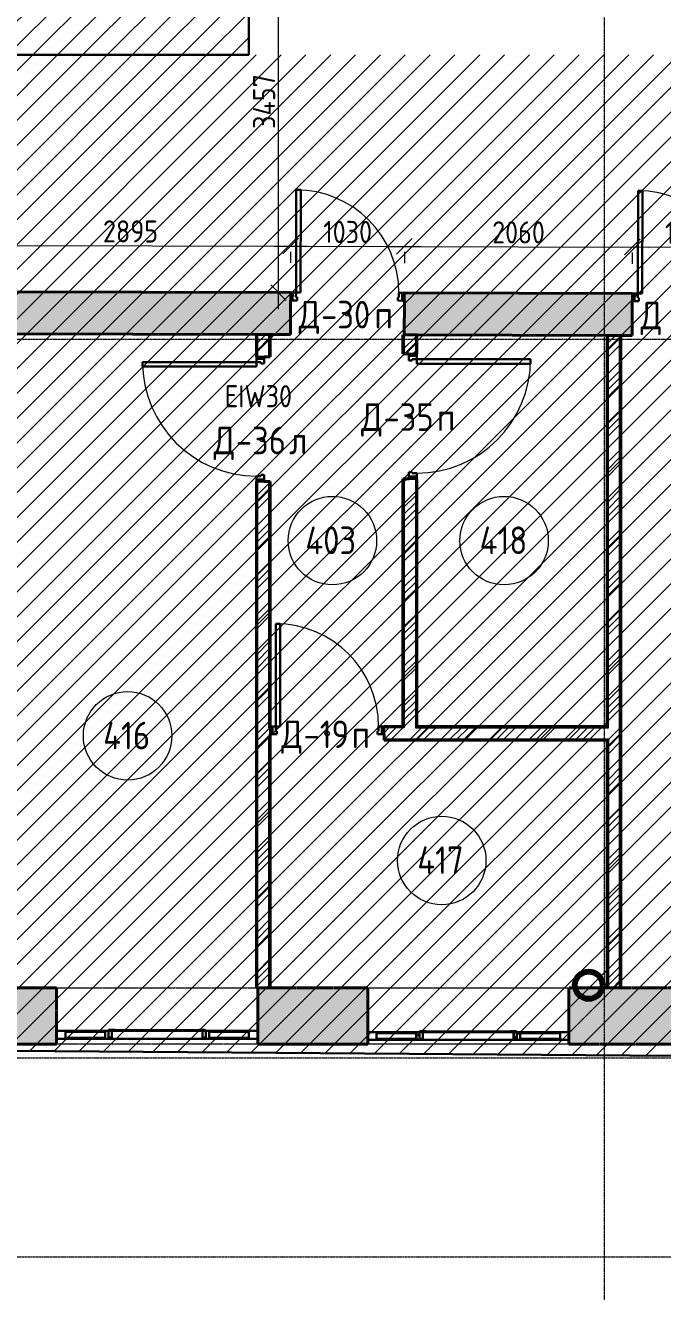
# Model space of a CAD drawing. Header units: millimetres. Extents: x -11886 to 379896, y -8130 to 47743.
# Drawn here: x 356527 to 362289, y 141 to 11595 of the extents above; entities that cross this region are included whole.
import ezdxf

# ---------------------------------------------------------------- set-up
doc = ezdxf.new("R2010")
doc.units = ezdxf.units.MM
for name, pattern in [('ADSK_Линия сетки', [25, 20, -2.5, 0, -2.5]), ('ADSK_Сверху', [4.5, 3, -1.5]), ('ADSK_Снесено', [4.5, 3, -1.5])]:
    doc.linetypes.add(name, pattern=pattern)
for name, color, linetype, lineweight, true_color in [('_ Окна', 5, 'Continuous', 30, 0x0000ff), ('Витраж', 5, 'Continuous', 18, 0x0000ff), ('Двери', 5, 'Continuous', 18, 0x0000ff), ('Окна', 5, 'Continuous', 18, 0x0000ff), ('Панели витража', 5, 'Continuous', 18, 0x0000ff), ('планы со стояками отопление_dwg', 7, 'Continuous', 9, 0x767676), ('Стены внутренние', 5, 'Continuous', 18, 0x0000ff), ('Стены наружные', 1, 'ADSK_Снесено', 18, 0xff0000), ('Стены штриховка', 5, 'Continuous', 18, 0x0000ff)]:
    doc.layers.add(name, color=color, linetype=linetype, lineweight=lineweight, true_color=true_color)
for name, color, linetype, lineweight in [('Марки дверей', 7, 'Continuous', 20), ('Марки помещений', 7, 'Continuous', 20), ('Оси', 7, 'Continuous', 9), ('Размеры', 7, 'Continuous', 9), ('стояки', 7, 'Continuous', 9)]:
    doc.layers.add(name, color=color, linetype=linetype, lineweight=lineweight)
doc.styles.add('GOST Common_1', font='GOST_Common.ttf', dxfattribs={"width": 0.9, "height": 200})
doc.styles.add('GOST Common_2', font='GOST_Common.ttf', dxfattribs={"width": 0.9, "height": 250})
doc.dimstyles.new('ADSK_Основной_2_мм_Округление_до_1_мм', dxfattribs={"dimscale": 304.8, "dimtxt": 201.142999, "dimasz": 0.463911, "dimexe": 0.492126, "dimexo": 0.492126, "dimgap": 0.098425, "dimtad": 1, "dimdec": 0, "dimdsep": 46, "dimtxsty": 'GOST Common_1', "dimblk1": 'OBLIQUE', "dimblk2": 'OBLIQUE', "dimsah": 1, "dimcen": 0.09, "dimdle": 0.492126, "dimazin": 2, "dimtfac": 1, "dimtdec": 4, "dimtix": 1, "dimtmove": 0, "dimatfit": 3, "dimfxl": 1, "dimtvp": 1, "dimtolj": 1, "dimtzin": 0, "dimlwd": 20, "dimlwe": 20, "dimarcsym": 2})
pattern_1 = [(45, (322754.53, 150), (-179.6051, 179.6051), []), (45, (322818.03, 150), (0, 359.2102), []), (45, (322691.03, 150), (0, 359.2102), [])]
pattern_2 = [(45, (322754.53, 85026.59), (-112.2532, 112.2532), [])]

# ---------------------------------------------------------------- blocks, each defined once
blk = doc.blocks.new('Системная панель - _AR_Стекло_40мм_привязка по центру-1239009-04 План 4-го этажа')
at = {"layer": 'Панели витража', "color": 161, "linetype": 'ADSK_Сверху', "true_color": 0xaaaaff}
for p, q in [((180, 20), (-180, 20)), ((-180, -20), (-180, 20)), ((180, 20), (180, -20)), ((-180, -20), (180, -20))]:
    blk.add_line(p, q, dxfattribs=at)
blk = doc.blocks.new('Прямоугольный импост - 70х20_60мм-1225109-04 План 4-го этажа')
at = {"layer": 'Витраж', "color": 161, "linetype": 'ADSK_Сверху', "true_color": 0xaaaaff}
for p, q in [((39704, 2327), (39704, 2257)), ((39784, 2327), (39704, 2327)), ((40174, 2327), (40144, 2327)), ((39784, 2257), (39704, 2257)), ((40174, 2257), (40144, 2257))]:
    blk.add_line(p, q, dxfattribs=at)
blk = doc.blocks.new('Прямоугольный импост - 70х20_60мм-1424711-04 План 4-го этажа')
at = {"layer": 'Витраж', "color": 161, "linetype": 'ADSK_Сверху', "true_color": 0xaaaaff}
for p, q in [((-80, 35), (0, 35)), ((0, 35), (0, -35)), ((0, -35), (-80, -35))]:
    blk.add_line(p, q, dxfattribs=at)
blk = doc.blocks.new('Прямоугольный импост - 70х20_60мм-1424712-04 План 4-го этажа')
at = {"layer": 'Витраж', "color": 161, "linetype": 'ADSK_Сверху', "true_color": 0xaaaaff}
for p, q in [((0, 35), (-80, 35)), ((0, -35), (0, 35)), ((-80, -35), (0, -35))]:
    blk.add_line(p, q, dxfattribs=at)
blk = doc.blocks.new('Прямоугольный импост - 70х20_60мм-1225111-04 План 4-го этажа')
at = {"layer": 'Витраж', "color": 161, "linetype": 'ADSK_Сверху', "true_color": 0xaaaaff}
for p, q in [((40204, 2327), (40174, 2327)), ((41054, 2327), (41024, 2327)), ((40204, 2257), (40174, 2257)), ((41054, 2257), (41024, 2257))]:
    blk.add_line(p, q, dxfattribs=at)
blk = doc.blocks.new('Витраж-тент со смещением вовне - 60мм 30 сдвиг-1466942-04 План 4-го этажа')
at = {"layer": '_ Окна', "color": 161, "linetype": 'ADSK_Сверху', "true_color": 0xaaaaff}
for p, q in [((-440, 25), (-440, -45)), ((-440, 25), (-410, 25)), ((-440, -45), (-440, 25)), ((440, 25), (410, 25)), ((440, -45), (440, 25)), ((440, -45), (440, 25)), ((-380, -45), (-440, -45)), ((-380, -35), (-380, -45)), ((380, -35), (380, -45)), ((380, -45), (440, -45))]:
    blk.add_line(p, q, dxfattribs=at)
at = {"layer": 'Окна', "color": 161, "linetype": 'ADSK_Сверху', "true_color": 0xaaaaff}
blk.add_line((-380, -45), (380, -45), dxfattribs=at)
blk = doc.blocks.new('Прямоугольный импост - 70х20_60мм-1225113-04 План 4-го этажа')
at = {"layer": 'Витраж', "color": 161, "linetype": 'ADSK_Сверху', "true_color": 0xaaaaff}
for p, q in [((41084, 2327), (41054, 2327)), ((41524, 2327), (41444, 2327)), ((41524, 2257), (41524, 2327)), ((41084, 2257), (41054, 2257)), ((41524, 2257), (41444, 2257))]:
    blk.add_line(p, q, dxfattribs=at)
blk = doc.blocks.new('Прямоугольный импост - 70х60мм-1424709-04 План 4-го этажа')
at = {"layer": 'Витраж', "color": 161, "linetype": 'ADSK_Сверху', "true_color": 0xaaaaff}
for p, q in [((-30, 35), (30, 35)), ((30, -35), (-30, -35))]:
    blk.add_line(p, q, dxfattribs=at)
blk = doc.blocks.new('Прямоугольный импост - 70х60мм-1225009-04 План 4-го этажа')
at = {"layer": 'Витраж', "color": 161, "linetype": 'ADSK_Сверху', "true_color": 0xaaaaff}
for p, q in [((39784, 2327), (39784, 2312)), ((40144, 2327), (39784, 2327)), ((40144, 2312), (40144, 2327)), ((39784, 2272), (39784, 2257)), ((40144, 2257), (39784, 2257)), ((40144, 2257), (40144, 2272))]:
    blk.add_line(p, q, dxfattribs=at)
blk = doc.blocks.new('Прямоугольный импост - 70х60мм-1242018-04 План 4-го этажа')
at = {"layer": 'Витраж', "color": 161, "linetype": 'ADSK_Сверху', "true_color": 0xaaaaff}
for p, q in [((40204, 2327), (40204, 2257)), ((41024, 2327), (40204, 2327)), ((41024, 2257), (41024, 2327)), ((41024, 2257), (40204, 2257))]:
    blk.add_line(p, q, dxfattribs=at)
blk = doc.blocks.new('Прямоугольный импост - 70х20_60мм-1236776-04 План 4-го этажа')
at = {"layer": 'Витраж', "lineweight": 30}
for p, q in [((-80, 35), (0, 35)), ((-80, -35), (-80, 35)), ((0, 35), (0, -35)), ((0, -35), (-80, -35))]:
    blk.add_line(p, q, dxfattribs=at)
blk = doc.blocks.new('Прямоугольный импост - 70х20_60мм-1236778-04 План 4-го этажа')
at = {"layer": 'Витраж', "lineweight": 30}
for p, q in [((0, 35), (-80, 35)), ((-80, 35), (-80, -35)), ((0, -35), (0, 35)), ((-80, -35), (0, -35))]:
    blk.add_line(p, q, dxfattribs=at)
blk = doc.blocks.new('Прямоугольный импост - 70х60мм-1236773-04 План 4-го этажа')
at = {"layer": 'Витраж', "lineweight": 30}
for p, q in [((-30, 35), (30, 35)), ((-30, -35), (-30, 35)), ((30, 35), (30, -35)), ((30, -35), (-30, -35))]:
    blk.add_line(p, q, dxfattribs=at)
blk = doc.blocks.new('Прямоугольный импост - 70х60мм-V9-04 План 4-го этажа')
at = {"layer": 'Витраж', "lineweight": 30}
for p, q in [((41084, 2327), (41084, 2257)), ((41444, 2327), (41084, 2327)), ((41444, 2257), (41444, 2327)), ((41084, 2257), (41444, 2257))]:
    blk.add_line(p, q, dxfattribs=at)
blk = doc.blocks.new('Прямоугольный импост - 70х60мм-V10-04 План 4-го этажа')
at = {"layer": 'Витраж', "lineweight": 30}
for p, q in [((40204, 2327), (40204, 2257)), ((41024, 2327), (40204, 2327)), ((41024, 2257), (41024, 2327)), ((40204, 2257), (41024, 2257))]:
    blk.add_line(p, q, dxfattribs=at)
blk = doc.blocks.new('AC_Дверь_Однопольная - Д-36л 1130х2200h-2279770-04 План 4-го этажа')
at = {"layer": 'Двери', "lineweight": 30}
for p, q in [((515, 1092), (475, 1092)), ((475, 1092), (475, 62)), ((515, 62), (515, 1092)), ((-545, 62), (-565, 62)), ((-565, 62), (-565, -8)), ((-515, 62), (-545, 62)), ((-545, 62), (-545, -8)), ((-545, -8), (-545, 62)), ((-515, 22), (-515, 62)), ((-505, 22), (-515, 22)), ((-505, -8), (-505, 22)), ((475, 62), (515, 62)), ((515, 22), (505, 22)), ((505, 22), (505, -8)), ((545, 62), (515, 62)), ((515, 62), (515, 22)), ((545, -8), (545, 62)), ((565, 62), (545, 62)), ((545, 62), (545, -8)), ((565, -8), (565, 62)), ((-565, -8), (-545, -8)), ((-545, -8), (-505, -8)), ((505, -8), (545, -8)), ((545, -8), (565, -8))]:
    blk.add_line(p, q, dxfattribs=at)
at = {"layer": 'Двери'}
blk.add_arc((515, 62), 1030, 90, 180, dxfattribs=at)
blk = doc.blocks.new('AC_Дверь_Однопольная - Д-35п 1130х2200h-1983249-04 План 4-го этажа')
at = {"layer": 'Двери', "lineweight": 30}
for p, q in [((-515, 1092), (-475, 1092)), ((-515, 62), (-515, 1092)), ((-475, 1092), (-475, 62)), ((-565, 62), (-545, 62)), ((-565, -8), (-565, 62)), ((-545, 62), (-515, 62)), ((-545, -8), (-545, 62)), ((-545, 62), (-545, -8)), ((-475, 62), (-515, 62)), ((-515, 62), (-515, 22)), ((-515, 22), (-505, 22)), ((-505, 22), (-505, -8)), ((505, 22), (515, 22)), ((505, -8), (505, 22)), ((515, 62), (545, 62)), ((515, 22), (515, 62)), ((545, 62), (545, -8)), ((545, 62), (565, 62)), ((545, -8), (545, 62)), ((565, 62), (565, -8)), ((-545, -8), (-565, -8)), ((-505, -8), (-545, -8)), ((545, -8), (505, -8)), ((565, -8), (545, -8))]:
    blk.add_line(p, q, dxfattribs=at)
at = {"layer": 'Двери'}
blk.add_arc((-515, 62), 1030, 0, 90, dxfattribs=at)
blk = doc.blocks.new('AC_Дверь_Однопольная - Д-19п 1030х2200h-1983254-04 План 4-го этажа')
at = {"layer": 'Двери', "lineweight": 30}
for p, q in [((-465, 992), (-425, 992)), ((-465, 62), (-465, 992)), ((-425, 992), (-425, 62)), ((-515, 62), (-495, 62)), ((-515, -8), (-515, 62)), ((-495, 62), (-465, 62)), ((-495, -8), (-495, 62)), ((-495, 62), (-495, -8)), ((-425, 62), (-465, 62)), ((-465, 62), (-465, 22)), ((-465, 22), (-455, 22)), ((-455, 22), (-455, -8)), ((455, 22), (465, 22)), ((455, -8), (455, 22)), ((465, 62), (495, 62)), ((465, 22), (465, 62)), ((495, 62), (495, -8)), ((495, 62), (515, 62)), ((495, -8), (495, 62)), ((515, 62), (515, -8)), ((-495, -8), (-515, -8)), ((-455, -8), (-495, -8)), ((495, -8), (455, -8)), ((515, -8), (495, -8))]:
    blk.add_line(p, q, dxfattribs=at)
at = {"layer": 'Двери'}
blk.add_arc((-465, 62), 930, 0, 90, dxfattribs=at)
blk = doc.blocks.new('AC_Дверь_Однопольная - Д-30п 1030х2200h-1983150-04 План 4-го этажа')
at = {"layer": 'Двери', "lineweight": 30}
for p, q in [((-465, 1120), (-425, 1120)), ((-465, 190), (-465, 1120)), ((-425, 1120), (-425, 190)), ((-515, 190), (-495, 190)), ((-515, 120), (-515, 190)), ((-495, 120), (-515, 120)), ((-495, 190), (-465, 190)), ((-495, 120), (-495, 190)), ((-495, 190), (-495, 120)), ((-455, 120), (-495, 120)), ((-425, 190), (-465, 190)), ((-465, 190), (-465, 150)), ((-465, 150), (-455, 150)), ((-455, 150), (-455, 120)), ((455, 150), (465, 150)), ((455, 120), (455, 150)), ((495, 120), (455, 120)), ((465, 190), (495, 190)), ((465, 150), (465, 190)), ((495, 190), (495, 120)), ((495, 190), (515, 190)), ((495, 120), (495, 190)), ((515, 120), (495, 120)), ((515, 190), (515, 120))]:
    blk.add_line(p, q, dxfattribs=at)
at = {"layer": 'Двери'}
blk.add_arc((-465, 190), 930, 0, 90, dxfattribs=at)
blk = doc.blocks.new('планы со стояками отопление_dwg-1484427-04 План 4-го этажа')
at = {"layer": 'стояки', "color": 246, "lineweight": 80, "true_color": 0x7f001f}
blk.add_circle((209355, 412671), 124, dxfattribs=at)
blk = doc.blocks.new('ADSK_Марка_Помещение_ОдноЗначение - Номер-247393-04 План 4-го этажа')
at = {"layer": 'Марки помещений'}
blk.add_circle((0, 0), 4, dxfattribs=at)
blk = doc.blocks.new('ADSK_Марка_Дверь - Типоразмер_ADSK_Марка-58376-04 План 4-го этажа')
at = {"layer": 'Марки дверей', "lineweight": 9}
blk.add_circle((0, 0), 0.2, dxfattribs=at)
blk = doc.blocks.new('_Oblique')
at = {"color": 0, "linetype": 'ByBlock', "lineweight": -2}
blk.add_line((-0.5, -0.5), (0.5, 0.5), dxfattribs=at)
blk = doc.blocks.new('*D2990')
at = {"layer": 'Defpoints', "color": 0, "transparency": 16777216}
for p in [(358716, 12634), (358816, 12634), (358924, 9177)]:
    blk.add_point(p, dxfattribs=at)
at = {"layer": 'Размеры', "color": 0, "lineweight": 20, "transparency": 16777216}
for p, q in [((358816, 9027), (358816, 12784)), ((358866, 12634), (358966, 12634)), ((358774, 9177), (358666, 9177))]:
    blk.add_line(p, q, dxfattribs=at)
at = {"layer": 'Размеры', "color": 0, "lineweight": 20, "transparency": 16777216, "xscale": 141.4, "yscale": 141.4, "zscale": 141.4}
for p, rotation in [((358816, 12634), 90), ((358816, 9177), 270)]:
    blk.add_blockref('_Oblique', p, dxfattribs=dict(at, rotation=rotation))
at = {"layer": 'Размеры', "color": 0, "lineweight": 20, "transparency": 16777216, "insert": (358686, 10906), "char_height": 200, "width": 625.93, "attachment_point": 5, "rotation": 90, "style": 'GOST Common_1'}
blk.add_mtext('\\A1;3457', dxfattribs=at)
blk = doc.blocks.new('*D2991')
at = {"layer": 'Defpoints', "color": 0, "transparency": 16777216}
for p in [(358926, 9697), (358925, 9598), (356029, 9185)]:
    blk.add_point(p, dxfattribs=at)
at = {"layer": 'Размеры', "color": 0, "lineweight": 20, "transparency": 16777216}
for p, q in [((356029, 9335), (356030, 9755)), ((355880, 9606), (359075, 9597)), ((358925, 9547), (358925, 9448))]:
    blk.add_line(p, q, dxfattribs=at)
at = {"layer": 'Размеры', "color": 0, "lineweight": 20, "transparency": 16777216, "xscale": 141.4, "yscale": 141.4, "zscale": 141.4}
for p, rotation in [((356030, 9605), 179.8485505273597), ((358925, 9598), 359.8485505273597)]:
    blk.add_blockref('_Oblique', p, dxfattribs=dict(at, rotation=rotation))
at = {"layer": 'Размеры', "color": 0, "lineweight": 20, "transparency": 16777216, "insert": (357478, 9731), "char_height": 200, "width": 605.47, "attachment_point": 5, "rotation": 359.8486, "style": 'GOST Common_1'}
blk.add_mtext('\\A1;2895', dxfattribs=at)
blk = doc.blocks.new('*D2992')
at = {"layer": 'Defpoints', "color": 0, "transparency": 16777216}
for p in [(358926, 9697), (359956, 9695), (359955, 9595)]:
    blk.add_point(p, dxfattribs=at)
at = {"layer": 'Размеры', "color": 0, "lineweight": 20, "transparency": 16777216}
for p, q in [((358775, 9598), (360105, 9594)), ((358925, 9547), (358925, 9448)), ((359955, 9545), (359955, 9445))]:
    blk.add_line(p, q, dxfattribs=at)
at = {"layer": 'Размеры', "color": 0, "lineweight": 20, "transparency": 16777216, "xscale": 141.4, "yscale": 141.4, "zscale": 141.4}
for p, rotation in [((358925, 9598), 179.8485505273597), ((359955, 9595), 359.8485505273597)]:
    blk.add_blockref('_Oblique', p, dxfattribs=dict(at, rotation=rotation))
at = {"layer": 'Размеры', "color": 0, "lineweight": 20, "transparency": 16777216, "insert": (359441, 9726), "char_height": 200, "width": 560.47, "attachment_point": 5, "rotation": 359.8486, "style": 'GOST Common_1'}
blk.add_mtext('\\A1;1030', dxfattribs=at)
blk = doc.blocks.new('*D2993')
at = {"layer": 'Defpoints', "color": 0, "transparency": 16777216}
for p in [(359956, 9695), (362016, 9689), (362015, 9589)]:
    blk.add_point(p, dxfattribs=at)
at = {"layer": 'Размеры', "color": 0, "lineweight": 20, "transparency": 16777216}
for p, q in [((359805, 9595), (362165, 9589)), ((359955, 9545), (359955, 9445)), ((362015, 9539), (362015, 9439))]:
    blk.add_line(p, q, dxfattribs=at)
at = {"layer": 'Размеры', "color": 0, "lineweight": 20, "transparency": 16777216, "xscale": 141.4, "yscale": 141.4, "zscale": 141.4}
for p, rotation in [((359955, 9595), 179.8485505273597), ((362015, 9589), 359.8485505273597)]:
    blk.add_blockref('_Oblique', p, dxfattribs=dict(at, rotation=rotation))
at = {"layer": 'Размеры', "color": 0, "lineweight": 20, "transparency": 16777216, "insert": (360986, 9722), "char_height": 200, "width": 605.47, "attachment_point": 5, "rotation": 359.8486, "style": 'GOST Common_1'}
blk.add_mtext('\\A1;2060', dxfattribs=at)
blk = doc.blocks.new('*D2994')
at = {"layer": 'Defpoints', "color": 0, "transparency": 16777216}
for p in [(362016, 9689), (363046, 9687), (363045, 9587)]:
    blk.add_point(p, dxfattribs=at)
at = {"layer": 'Размеры', "color": 0, "lineweight": 20, "transparency": 16777216}
for p, q in [((361865, 9590), (363195, 9586)), ((362015, 9539), (362015, 9439)), ((363045, 9537), (363045, 9437))]:
    blk.add_line(p, q, dxfattribs=at)
at = {"layer": 'Размеры', "color": 0, "lineweight": 20, "transparency": 16777216, "xscale": 141.4, "yscale": 141.4, "zscale": 141.4}
for p, rotation in [((362015, 9589), 179.8485505273597), ((363045, 9587), 359.8485505273597)]:
    blk.add_blockref('_Oblique', p, dxfattribs=dict(at, rotation=rotation))
at = {"layer": 'Размеры', "color": 0, "lineweight": 20, "transparency": 16777216, "insert": (362531, 9718), "char_height": 200, "width": 560.47, "attachment_point": 5, "rotation": 359.8486, "style": 'GOST Common_1'}
blk.add_mtext('\\A1;1030', dxfattribs=at)

msp = doc.modelspace()

# ---------------------------------------------------------------- hatches: boundary and pattern name
at = {"lineweight": 13, "true_color": 0x636466, "transparency": 33554559}
h = msp.add_hatch(dxfattribs=at)
h.set_pattern_fill('ANSI31', color=251, scale=50)
h.set_pattern_definition(pattern_2)
h.paths.add_polyline_path([(372687.94, 8682.3), (378968.48, 8682.3), (378787.15, 43909.21), (368787.75, 43909.21), (368787.75, 21084.06), (369474.39, 21054.57), (369476.21, 11328.12), (323525.66, 11328.12), (323525.66, 8679.25), (323045.03, 8679.25), (323045.03, 456.79), (331027.53, 422.02), (331027.53, 2336.48), (341727.18, 2336.48), (341727.18, -2582.57), (354090.93, -2582.57), (354090.93, 2335.74), (364791.47, 2256.79), (364791.47, 300.23), (372687.94, 300.23)])
h = msp.add_hatch(dxfattribs=at)
h.set_pattern_fill('ANSI31', color=251, scale=50)
h.set_pattern_definition(pattern_2)
h.paths.add_polyline_path([(354071.55, 43675.13), (341210.37, 43675.13), (341210.37, 21068.63), (334059.77, 21068.63), (334055.85, 13720.18), (337042.11, 13716.63), (337042.11, 13206.63), (335179.7, 13206.63), (335179.7, 11328.12), (358547.3, 11328.12), (358547.3, 13716.63), (361496.44, 13716.63), (361484.24, 21084.06), (354071.55, 21084.06)])
at = {"layer": 'Стены внутренние', "true_color": 0xc0c0c0}
h = msp.add_hatch(color=9, dxfattribs=at)
h.paths.add_polyline_path([(364854.77, 8781.48), (364850.53, 9161.49), (363044.38, 9166.26), (363043.37, 8786.27), (363813.8, 8784.23)])
h.paths.add_polyline_path([(362013.38, 8788.99), (362013.38, 9168.99), (359954.16, 9174.43), (359953.15, 8794.43), (361561.13, 8790.18)])
h.paths.add_polyline_path([(358923.16, 8797.16), (358923.97, 9177.16), (356028.73, 9184.81), (356027.72, 8804.81), (357055.77, 8802.09)])
at = {"layer": 'Стены внутренние', "lineweight": 9}
h = msp.add_hatch(dxfattribs=at)
h.set_pattern_fill('FP_1', color=256, style=0, pattern_type=2)
h.set_pattern_definition(pattern_1)
h.paths.add_polyline_path([(358629.15, 2890.46), (358729.15, 2890.46), (358729.15, 7467.64), (358629.15, 7467.64), (358629.15, 3608.27)])
h.paths.add_polyline_path([(358687.15, 8597.64), (358729.15, 8597.64), (358729.15, 8797.67), (358629.15, 8797.16), (358629.15, 8597.64)])
h = msp.add_hatch(dxfattribs=at)
h.set_pattern_fill('FP_1', color=256, style=0, pattern_type=2)
h.set_pattern_definition(pattern_1)
h.paths.add_polyline_path([(360053.15, 5240.03), (360053.15, 7494.43), (359953.15, 7494.43), (359953.15, 5240.03)])
h.paths.add_polyline_path([(359995.15, 8624.43), (360053.15, 8624.43), (360053.15, 8794.17), (359953.15, 8794.43), (359953.15, 8624.43)])
h = msp.add_hatch(dxfattribs=at)
h.set_pattern_fill('FP_1', color=256, style=0, pattern_type=2)
h.set_pattern_definition(pattern_1)
h.paths.add_polyline_path([(361899.88, 2889.5), (361899.88, 8789.29), (361799.88, 8788.99), (361799.88, 2889.5)])
h = msp.add_hatch(dxfattribs=at)
h.set_pattern_fill('FP_1', color=256, style=0, pattern_type=2)
h.set_pattern_definition(pattern_1)
h.paths.add_polyline_path([(359953.15, 5140.03), (361799.88, 5140.03), (361799.88, 5240.03), (359771.15, 5240.03), (359771.15, 5140.03)])
h.paths.add_polyline_path([(358741.15, 5140.03), (358741.15, 5240.03), (358729.15, 5240.03), (358729.15, 5140.03), (358739.15, 5140.03)])
at = {"layer": 'Стены наружные', "true_color": 0xc0c0c0}
h = msp.add_hatch(color=9, dxfattribs=at)
h.paths.add_polyline_path([(364278.99, 2379.5), (365301.47, 2379.5), (365300.53, 2889.5), (364278.99, 2889.5), (364278.99, 2683.43)])
h.paths.add_polyline_path([(362458.99, 2379.5), (362458.99, 2889.5), (361442.17, 2889.5), (361442.17, 2379.5), (361561.13, 2379.5)])
h.paths.add_polyline_path([(359622.17, 2379.5), (359622.17, 2889.5), (358629.15, 2889.5), (358629.15, 2379.5), (359308.45, 2379.5)])
h.paths.add_polyline_path([(356158.59, 2379.5), (356809.15, 2379.5), (356809.15, 2889.5), (355819.17, 2889.5), (355819.17, 2379.5)])
h.paths.add_polyline_path([(352956.27, 2379.5), (353999.17, 2379.5), (353999.17, 2889.5), (352956.27, 2889.5), (352956.27, 2712.14)])
h.paths.add_polyline_path([(351136.27, 2379.5), (351136.27, 2889.5), (350123.49, 2889.5), (350123.49, 2379.5), (350615.42, 2379.5)])
h.paths.add_polyline_path([(348303.49, 2379.5), (348303.49, 2889.5), (347304.35, 2889.5), (347304.35, 2379.5), (348045.05, 2379.5)])
h.paths.add_polyline_path([(344533.07, 2379.5), (345484.35, 2379.5), (345484.35, 2889.5), (344533.07, 2889.5), (344533.07, 2723.68)])
h.paths.add_polyline_path([(341692.25, 2379.5), (342713.07, 2379.5), (342713.07, 2889.5), (341692.25, 2889.5), (341692.25, 2723.68)])
h.paths.add_polyline_path([(339035.07, 2379.5), (339872.25, 2379.5), (339872.25, 2889.5), (338882.04, 2889.5), (338882.04, 2379.5), (339034.34, 2379.5)])
h.paths.add_polyline_path([(336058.78, 2379.5), (337062.04, 2379.5), (337062.04, 2889.5), (336058.78, 2889.5), (336058.78, 2731.97)])
h.paths.add_polyline_path([(331027.53, 2379.5), (331404.77, 2379.5), (331404.77, 2889.5), (331027.53, 2889.5), (331027.53, 2731.97)])
h.paths.add_polyline_path([(334238.78, 2379.5), (334238.78, 2889.5), (333224.77, 2889.5), (333224.77, 2379.5)])

# ---------------------------------------------------------------- linework, layer by layer
at = {"color": 251, "lineweight": 30, "true_color": 0x636466}
for points in [[(368787.75, 21084.06), (368787.75, 43909.21), (378787.15, 43909.21), (378968.48, 8682.3), (372687.94, 8682.3), (372687.94, 300.23), (364791.47, 300.23), (364791.47, 2256.79), (353990.51, 2336.48), (354090.93, 2335.74), (354090.93, -2582.57), (341727.18, -2582.57), (341727.18, 2336.48), (331027.53, 2336.48), (331027.53, 422.02), (323045.03, 456.79), (323045.03, 8679.25)], [(334059.77, 21068.63), (334055.85, 13720.18), (337042.11, 13716.63), (337042.11, 13206.63), (335179.7, 13206.63), (335179.7, 11328.12), (358547.3, 11328.12), (358547.3, 13716.63), (361496.44, 13716.63), (361484.24, 21084.06), (354071.55, 21084.06), (354071.55, 43675.13), (341210.37, 43675.13), (341210.37, 21068.63), (334059.77, 21068.63)]]:
    msp.add_lwpolyline(points, dxfattribs=at)
at = {"layer": 'Оси', "linetype": 'ADSK_Линия сетки'}
for p, q in [((361764.44, -5025.59), (361764.44, 21818.8)), ((311668.31, 8756.79), (379896.25, 8756.79)), ((311668.31, 2256.79), (379896.25, 2256.79)), ((311668.31, 456.79), (379896.25, 456.79))]:
    msp.add_line(p, q, dxfattribs=at)
at = {"layer": 'Стены внутренние', "color": 18, "lineweight": 40, "true_color": 0x000000}
for p, q in [((358924.16, 9177.16), (356028.73, 9184.81)), ((362014.38, 9168.99), (359954.16, 9174.43)), ((358923.16, 8797.16), (358923.97, 9107.16)), ((359953.97, 9104.43), (359953.15, 8794.43)), ((362013.38, 8788.99), (362014.19, 9098.99)), ((356379.38, 8803.88), (358617.15, 8797.97)), ((358617.15, 8797.97), (358617.15, 8597.64)), ((358739.15, 8797.64), (358619.15, 8797.96)), ((358741.15, 8597.64), (358741.15, 8797.64)), ((358741.15, 8797.64), (358923.16, 8797.16)), ((359953.15, 8794.43), (359941.15, 8794.47)), ((359941.15, 8794.47), (359941.15, 8624.43)), ((360063.15, 8794.14), (359953.15, 8794.43)), ((360065.15, 8624.43), (360065.15, 8794.14)), ((360065.15, 8794.14), (361787.88, 8789.58)), ((361787.88, 8789.58), (361787.88, 5252.03)), ((361909.88, 8789.26), (361789.88, 8789.58)), ((361911.88, 2889.5), (361911.88, 8789.26)), ((361911.88, 8789.26), (362013.38, 8788.99)), ((358687.15, 8597.64), (358741.15, 8597.64)), ((359941.15, 8624.43), (359995.15, 8624.43)), ((358617.15, 7467.64), (358617.15, 2890.46)), ((358741.15, 7467.64), (358687.15, 7467.64)), ((358741.15, 5252.03), (358741.15, 7467.64)), ((359995.15, 7494.43), (359941.15, 7494.43)), ((359941.15, 7494.43), (359941.15, 5252.03)), ((360065.15, 5252.03), (360065.15, 7494.43)), ((358741.15, 2890.46), (358741.15, 5182.03)), ((359941.15, 5252.03), (359771.15, 5252.03)), ((359771.15, 5182.03), (359771.15, 5128.03)), ((361787.88, 5252.03), (360065.15, 5252.03)), ((359771.15, 5128.03), (361787.88, 5128.03)), ((361787.88, 5128.03), (361787.88, 2889.5)), ((358617.15, 2890.46), (358741.15, 2890.46)), ((361789.88, 2889.5), (361909.88, 2889.5))]:
    msp.add_line(p, q, dxfattribs=at)
at = {"layer": 'Стены наружные', "color": 18, "lineweight": 40, "true_color": 0x000000}
for p, q in [((356809.15, 2889.5), (356379.38, 2889.5)), ((356809.15, 2379.5), (356809.15, 2889.5)), ((359622.17, 2889.5), (358629.15, 2889.5)), ((358629.15, 2889.5), (358629.15, 2379.5)), ((359622.17, 2379.5), (359622.17, 2889.5)), ((361787.88, 2889.5), (361442.17, 2889.5)), ((361442.17, 2889.5), (361442.17, 2379.5)), ((362458.99, 2889.5), (361911.88, 2889.5)), ((355819.17, 2379.5), (356809.15, 2379.5)), ((358629.15, 2379.5), (359622.17, 2379.5)), ((361442.17, 2379.5), (362458.99, 2379.5))]:
    msp.add_line(p, q, dxfattribs=at)
at = {"layer": 'Стены наружные', "color": 18, "true_color": 0x000000}
for p, q in [((356809.15, 2889.5), (358629.15, 2889.5)), ((359622.17, 2889.5), (361442.17, 2889.5)), ((358629.15, 2379.5), (356809.15, 2379.5)), ((361442.17, 2379.5), (359622.17, 2379.5))]:
    msp.add_line(p, q, dxfattribs=at)
at = {"layer": 'Стены штриховка'}
for p, q in [((358619.15, 8797.96), (358617.15, 8797.97)), ((358619.15, 8597.64), (358619.15, 8797.96)), ((358629.15, 8597.64), (358629.15, 8797.93)), ((358729.15, 8597.64), (358729.15, 8797.67)), ((358741.15, 8797.64), (358739.15, 8797.64)), ((358739.15, 8597.64), (358739.15, 8797.64)), ((359943.15, 8794.46), (359943.15, 8624.43)), ((359953.15, 8794.43), (359953.15, 8624.43)), ((360053.15, 8794.17), (360053.15, 8624.43)), ((360065.15, 8794.14), (360063.15, 8794.14)), ((360063.15, 8794.14), (360063.15, 8624.43)), ((361789.88, 8789.58), (361787.88, 8789.58)), ((361789.88, 5250.03), (361789.88, 8789.58)), ((361799.88, 5240.03), (361799.88, 8789.55)), ((361899.88, 2889.5), (361899.88, 8789.29)), ((361911.88, 8789.26), (361909.88, 8789.26)), ((361909.88, 2889.5), (361909.88, 8789.26)), ((358619.15, 2890.46), (358619.15, 7467.64)), ((358629.15, 2890.46), (358629.15, 7467.64)), ((358729.15, 5240.03), (358729.15, 7467.64)), ((358739.15, 5240.03), (358739.15, 7467.64)), ((359943.15, 7494.43), (359943.15, 5240.03)), ((359953.15, 7494.43), (359953.15, 5240.03)), ((360053.15, 7494.43), (360053.15, 5240.03)), ((360063.15, 7494.43), (360063.15, 5250.03)), ((358741.15, 5240.03), (358729.15, 5240.03)), ((359771.15, 5250.03), (359941.15, 5250.03)), ((359953.15, 5240.03), (359771.15, 5240.03)), ((359941.15, 5240.03), (359941.15, 5252.03)), ((360053.15, 5240.03), (361799.88, 5240.03)), ((360063.15, 5250.03), (361789.88, 5250.03)), ((358729.15, 2890.46), (358729.15, 5140.03)), ((358741.15, 5140.03), (358729.15, 5140.03)), ((358739.15, 2890.46), (358739.15, 5130.03)), ((358741.15, 5130.03), (358739.15, 5130.03)), ((359771.15, 5140.03), (361799.88, 5140.03)), ((359771.15, 5130.03), (361799.88, 5130.03)), ((361799.88, 5128.03), (361787.88, 5128.03)), ((361789.88, 2889.5), (361789.88, 5128.03)), ((361799.88, 5140.03), (361799.88, 2889.5)), ((361787.88, 2889.5), (361789.88, 2889.5)), ((361909.88, 2889.5), (361911.88, 2889.5))]:
    msp.add_line(p, q, dxfattribs=at)

# ---------------------------------------------------------------- block references
at = {"layer": '_ Окна', "color": 161, "linetype": 'ADSK_Сверху', "true_color": 0xaaaaff, "rotation": 180}
for p in [(357719.15, 2464.19), (360532.17, 2452.52)]:
    msp.add_blockref('Витраж-тент со смещением вовне - 60мм 30 сдвиг-1466942-04 План 4-го этажа', p, dxfattribs=at)
at = {"layer": 'Витраж', "color": 161, "linetype": 'ADSK_Сверху', "true_color": 0xaaaaff}
for name, p in [('Прямоугольный импост - 70х20_60мм-1225109-04 План 4-го этажа', (317104.7, 172.04)), ('Прямоугольный импост - 70х60мм-1225009-04 План 4-го этажа', (317104.7, 172.04)), ('Прямоугольный импост - 70х20_60мм-1225111-04 План 4-го этажа', (317104.7, 172.04)), ('Прямоугольный импост - 70х60мм-1242018-04 План 4-го этажа', (317104.7, 172.04)), ('Прямоугольный импост - 70х20_60мм-1225113-04 План 4-го этажа', (317104.7, 172.04)), ('Прямоугольный импост - 70х60мм-1225009-04 План 4-го этажа', (318404.7, 172.04)), ('Прямоугольный импост - 70х20_60мм-1424712-04 План 4-го этажа', (358629.15, 2464.19)), ('Прямоугольный импост - 70х20_60мм-1225109-04 План 4-го этажа', (319917.71, 160.36)), ('Прямоугольный импост - 70х60мм-1225009-04 План 4-го этажа', (319917.71, 160.36)), ('Прямоугольный импост - 70х20_60мм-1225111-04 План 4-го этажа', (319917.71, 160.36)), ('Прямоугольный импост - 70х60мм-1242018-04 План 4-го этажа', (319917.71, 160.36)), ('Прямоугольный импост - 70х20_60мм-1225113-04 План 4-го этажа', (319917.71, 160.36)), ('Прямоугольный импост - 70х60мм-1225009-04 План 4-го этажа', (321217.71, 160.36)), ('Прямоугольный импост - 70х20_60мм-1424712-04 План 4-го этажа', (361442.17, 2452.52))]:
    msp.add_blockref(name, p, dxfattribs=at)
at = {"layer": 'Витраж', "color": 161, "linetype": 'ADSK_Сверху', "true_color": 0xaaaaff, "extrusion": (0, 0, -1)}
for name, p in [('Прямоугольный импост - 70х20_60мм-1424711-04 План 4-го этажа', (-356809.15, 2464.19)), ('Прямоугольный импост - 70х60мм-1424709-04 План 4-го этажа', (-357279.15, 2464.19)), ('Прямоугольный импост - 70х60мм-1424709-04 План 4-го этажа', (-358159.15, 2464.19)), ('Прямоугольный импост - 70х20_60мм-1424711-04 План 4-го этажа', (-359622.17, 2452.52)), ('Прямоугольный импост - 70х60мм-1424709-04 План 4-го этажа', (-360092.17, 2452.52)), ('Прямоугольный импост - 70х60мм-1424709-04 План 4-го этажа', (-360972.17, 2452.52))]:
    msp.add_blockref(name, p, dxfattribs=at)
at = {"layer": 'Витраж', "extrusion": (0, 0, -1)}
for name, p in [('Прямоугольный импост - 70х20_60мм-1236776-04 План 4-го этажа', (-356809.15, 2464.19)), ('Прямоугольный импост - 70х60мм-1236773-04 План 4-го этажа', (-357279.15, 2464.19)), ('Прямоугольный импост - 70х60мм-1236773-04 План 4-го этажа', (-358159.15, 2464.19)), ('Прямоугольный импост - 70х20_60мм-1236776-04 План 4-го этажа', (-359622.17, 2452.52)), ('Прямоугольный импост - 70х60мм-1236773-04 План 4-го этажа', (-360092.17, 2452.52)), ('Прямоугольный импост - 70х60мм-1236773-04 План 4-го этажа', (-360972.17, 2452.52))]:
    msp.add_blockref(name, p, dxfattribs=at)
at = {"layer": 'Витраж'}
for name, p in [('Прямоугольный импост - 70х60мм-V9-04 План 4-го этажа', (315804.7, 172.04)), ('Прямоугольный импост - 70х60мм-V10-04 План 4-го этажа', (317104.7, 172.04)), ('Прямоугольный импост - 70х60мм-V9-04 План 4-го этажа', (317104.7, 172.04)), ('Прямоугольный импост - 70х20_60мм-1236778-04 План 4-го этажа', (358629.15, 2464.19)), ('Прямоугольный импост - 70х60мм-V9-04 План 4-го этажа', (318617.71, 160.36)), ('Прямоугольный импост - 70х60мм-V10-04 План 4-го этажа', (319917.71, 160.36)), ('Прямоугольный импост - 70х60мм-V9-04 План 4-го этажа', (319917.71, 160.36)), ('Прямоугольный импост - 70х20_60мм-1236778-04 План 4-го этажа', (361442.17, 2452.52))]:
    msp.add_blockref(name, p, dxfattribs=at)
at = {"layer": 'Двери'}
for name, p, rotation in [('AC_Дверь_Однопольная - Д-30п 1030х2200h-1983150-04 План 4-го этажа', (359438.66, 8985.79), 359.8485505277052), ('AC_Дверь_Однопольная - Д-30п 1030х2200h-1983150-04 План 4-го этажа', (362528.88, 8977.63), 359.8485505277052), ('AC_Дверь_Однопольная - Д-36л 1130х2200h-2279770-04 План 4-го этажа', (358679.15, 8032.64), 89.99999999999993), ('AC_Дверь_Однопольная - Д-35п 1130х2200h-1983249-04 План 4-го этажа', (360003.15, 8059.43), 269.9999999999999)]:
    msp.add_blockref(name, p, dxfattribs=dict(at, rotation=rotation))
msp.add_blockref('AC_Дверь_Однопольная - Д-19п 1030х2200h-1983254-04 План 4-го этажа', (359256.15, 5190.03), dxfattribs=at)
at = {"layer": 'Марки дверей', "xscale": 99.99999999999993, "yscale": 99.99999999999993, "zscale": 99.99999999999993}
for p in [(359438.66, 8985.79), (360003.15, 8059.43), (358668.26, 7847.6), (359256.15, 5190.03)]:
    msp.add_blockref('ADSK_Марка_Дверь - Типоразмер_ADSK_Марка-58376-04 План 4-го этажа', p, dxfattribs=at)
at = {"layer": 'Марки помещений', "xscale": 99.99999999999993, "yscale": 99.99999999999993, "zscale": 99.99999999999993}
for p in [(359303.29, 6934.04), (360855.55, 6934.04), (357451.72, 5168.22), (360291.86, 4040.84)]:
    msp.add_blockref('ADSK_Марка_Помещение_ОдноЗначение - Номер-247393-04 План 4-го этажа', p, dxfattribs=at)
at = {"layer": 'Панели витража', "color": 161, "linetype": 'ADSK_Сверху', "true_color": 0xaaaaff, "rotation": 180}
for p in [(357069.15, 2464.19), (358369.15, 2464.19), (359882.17, 2452.52), (361182.17, 2452.52)]:
    msp.add_blockref('Системная панель - _AR_Стекло_40мм_привязка по центру-1239009-04 План 4-го этажа', p, dxfattribs=at)
at = {"layer": 'планы со стояками отопление_dwg', "color": 6, "true_color": 0xff00ff}
msp.add_blockref('планы со стояками отопление_dwg-1484427-04 План 4-го этажа', (152265.33, -409758.64), dxfattribs=at)

# ---------------------------------------------------------------- texts
at = {"layer": 'Марки дверей', "lineweight": 9, "attachment_point": 1}
for s, insert, char_height, width, style in [('\\fGOST Common|b0|i0|c204|p34|;\\W.9;Д', (358998.83, 9102.81), 250, 245.3164, 'GOST Common_2'), ('-30', (359201.23, 9102.81), 250, 584.4302, 'GOST Common_2'), ('\\fGOST Common|b0|i0|c204|p34|;\\W.9;Д', (362089.05, 9094.64), 250, 245.3164, 'GOST Common_2'), ('\\fGOST Common|b0|i0|c204|p34|;\\W.9;п', (359683.44, 9102.81), 250, 194.8101, 'GOST Common_2'), ('EIW30', (358329.68, 8340.02), 200, 779.2402, 'GOST Common_1'), ('\\fGOST Common|b0|i0|c204|p34|;\\W.9;Д', (359563.32, 8176.45), 250, 245.3164, 'GOST Common_2'), ('-35', (359765.73, 8176.45), 250, 584.4302, 'GOST Common_2'), ('\\fGOST Common|b0|i0|c204|p34|;\\W.9;п', (360247.93, 8176.45), 250, 194.8101, 'GOST Common_2'), ('\\fGOST Common|b0|i0|c204|p34|;\\W.9;Д', (358228.43, 7964.62), 250, 245.3164, 'GOST Common_2'), ('-36', (358430.83, 7964.62), 250, 584.4302, 'GOST Common_2'), ('\\fGOST Common|b0|i0|c204|p34|;\\W.9;л', (358913.04, 7964.62), 250, 194.8101, 'GOST Common_2'), ('\\fGOST Common|b0|i0|c204|p34|;\\W.9;Д', (358840.17, 5307.04), 250, 245.3164, 'GOST Common_2'), ('-19', (359042.58, 5307.04), 250, 526.7087, 'GOST Common_2'), ('\\fGOST Common|b0|i0|c204|p34|;\\W.9;п', (359477.16, 5307.04), 250, 194.8101, 'GOST Common_2')]:
    msp.add_mtext(s, dxfattribs=dict(at, insert=insert, char_height=char_height, width=width, style=style))
at = {"layer": 'Марки помещений', "lineweight": 9, "char_height": 250, "attachment_point": 1, "style": 'GOST Common_2'}
for s, insert, width in [('403', (359058.48, 7061.76), 606.0757), ('418', (360634.59, 7061.76), 548.3542), ('416', (357230.76, 5295.95), 548.3542), ('417', (360070.9, 4168.57), 548.3542)]:
    msp.add_mtext(s, dxfattribs=dict(at, insert=insert, width=width))

# ---------------------------------------------------------------- dimensions: what is measured, and where the dimension line sits
at = {"layer": 'Размеры', "lineweight": 20}
for base, p1, p2, angle, override, picture, middle in [((358816.4, 12633.91), (358924.16, 9177.16), (358716.42, 12633.91), 90, {"dimpost": '<>', "dimfxl": 3462.989651}, '*D2990', (358686.4, 10905.53)), ((358925.27, 9597.51), (356028.73, 9184.81), (358925.54, 9697.5), 359.848551, {"dimpost": '<>', "dimfxl": 2941.825584}, '*D2991', (357477.9, 9731.34)), ((359955.27, 9594.79), (358925.54, 9697.5), (359955.53, 9694.77), 359.848551, {"dimpost": '<>', "dimfxl": 1030}, '*D2992', (359440.61, 9726.15)), ((362015.49, 9589.34), (359955.53, 9694.77), (362015.75, 9689.33), 359.848551, {"dimpost": '<>', "dimfxl": 2060.230537}, '*D2993', (360985.72, 9722.06)), ((363045.49, 9586.62), (362015.75, 9689.33), (363045.75, 9686.6), 359.848551, {"dimpost": '<>', "dimfxl": 1030}, '*D2994', (362530.83, 9717.98))]:
    dim = msp.add_linear_dim(base=base, p1=p1, p2=p2, angle=angle, dimstyle='ADSK_Основной_2_мм_Округление_до_1_мм', override=override, dxfattribs=at)
    dim.commit()
    dim.dimension.update_dxf_attribs({"geometry": picture, "text_midpoint": middle})

doc.saveas('drawing.dxf')
